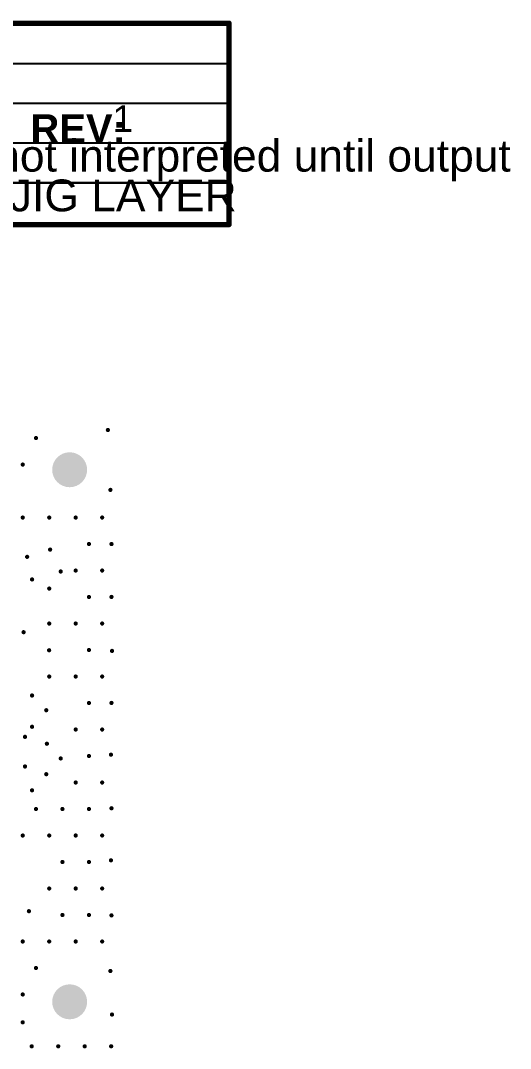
# Model space of a CAD drawing. Extents: x -14 to 97, y 1 to 98.
# Drawn here: x 50.4 to 96.6, y 0.6 to 97.6 of the extents above; entities that cross this region are included whole.
import ezdxf

# ---------------------------------------------------------------- set-up
doc = ezdxf.new("R2010")
doc.units = 0
doc.layers.get('0').update_dxf_attribs({"linetype": 'CONTINUOUS'})
for name, color, linetype in [('PAD_HOLES', 156, 'CONTINUOUS'), ('TESTPOINT-TEST_JIG_LAYER', 56, 'CONTINUOUS'), ('VIA_HOLES', 16, 'CONTINUOUS')]:
    doc.layers.add(name, color=color, linetype=linetype)
doc.styles.add('ARIAL', font='', dxfattribs={"height": 0.2})
doc.styles.add('ARIAL_BOLD', font='', dxfattribs={"height": 0.2})
doc.styles.get('ARIAL').set_extended_font_data('Arial')
doc.styles.get('ARIAL_BOLD').set_extended_font_data('Arial', bold=True)

# ---------------------------------------------------------------- blocks, each defined once
blk = doc.blocks.new('MPAD_X7_0Y7_0_D3_3_39')
at = {"layer": 'PAD_HOLES'}
h = blk.add_hatch(color=7, dxfattribs=at)
edge = h.paths.add_edge_path()
edge.add_arc((0, 0), 1.65, 0, 360)
blk = doc.blocks.new('MPAD_X7_0Y7_0_D3_3_41')
at = {"layer": 'PAD_HOLES'}
h = blk.add_hatch(color=7, dxfattribs=at)
edge = h.paths.add_edge_path()
edge.add_arc((0, 0), 1.65, 0, 360)

msp = doc.modelspace()

# ---------------------------------------------------------------- hatches: boundary and pattern name
at = {"layer": 'VIA_HOLES'}
h = msp.add_hatch(color=7, dxfattribs=at)
edge = h.paths.add_edge_path()
edge.add_arc((51.82, 58.19), 0.2, 0, 360)
h = msp.add_hatch(color=7, dxfattribs=at)
edge = h.paths.add_edge_path()
edge.add_arc((58.609, 58.95), 0.2, 0, 360)
h = msp.add_hatch(color=7, dxfattribs=at)
edge = h.paths.add_edge_path()
edge.add_arc((50.57, 55.69), 0.2, 0, 360)
h = msp.add_hatch(color=7, dxfattribs=at)
edge = h.paths.add_edge_path()
edge.add_arc((58.85, 53.3), 0.2, 0, 360)
h = msp.add_hatch(color=7, dxfattribs=at)
edge = h.paths.add_edge_path()
edge.add_arc((50.57, 50.69), 0.2, 0, 360)
h = msp.add_hatch(color=7, dxfattribs=at)
edge = h.paths.add_edge_path()
edge.add_arc((53.07, 50.69), 0.2, 0, 360)
h = msp.add_hatch(color=7, dxfattribs=at)
edge = h.paths.add_edge_path()
edge.add_arc((55.57, 50.69), 0.2, 0, 360)
h = msp.add_hatch(color=7, dxfattribs=at)
edge = h.paths.add_edge_path()
edge.add_arc((58.07, 50.69), 0.2, 0, 360)
h = msp.add_hatch(color=7, dxfattribs=at)
edge = h.paths.add_edge_path()
edge.add_arc((53.154, 47.666), 0.2, 0, 360)
h = msp.add_hatch(color=7, dxfattribs=at)
edge = h.paths.add_edge_path()
edge.add_arc((56.82, 48.19), 0.2, 0, 360)
h = msp.add_hatch(color=7, dxfattribs=at)
edge = h.paths.add_edge_path()
edge.add_arc((58.95, 48.19), 0.2, 0, 360)
h = msp.add_hatch(color=7, dxfattribs=at)
edge = h.paths.add_edge_path()
edge.add_arc((50.984, 46.982), 0.2, 0, 360)
h = msp.add_hatch(color=7, dxfattribs=at)
edge = h.paths.add_edge_path()
edge.add_arc((54.154, 45.6), 0.2, 0, 360)
h = msp.add_hatch(color=7, dxfattribs=at)
edge = h.paths.add_edge_path()
edge.add_arc((55.57, 45.69), 0.2, 0, 360)
h = msp.add_hatch(color=7, dxfattribs=at)
edge = h.paths.add_edge_path()
edge.add_arc((58.07, 45.69), 0.2, 0, 360)
h = msp.add_hatch(color=7, dxfattribs=at)
edge = h.paths.add_edge_path()
edge.add_arc((51.45, 44.85), 0.2, 0, 360)
h = msp.add_hatch(color=7, dxfattribs=at)
edge = h.paths.add_edge_path()
edge.add_arc((53.07, 43.991), 0.2, 0, 360)
h = msp.add_hatch(color=7, dxfattribs=at)
edge = h.paths.add_edge_path()
edge.add_arc((56.82, 43.19), 0.2, 0, 360)
h = msp.add_hatch(color=7, dxfattribs=at)
edge = h.paths.add_edge_path()
edge.add_arc((58.95, 43.2), 0.2, 0, 360)
h = msp.add_hatch(color=7, dxfattribs=at)
edge = h.paths.add_edge_path()
edge.add_arc((53.07, 40.69), 0.2, 0, 360)
h = msp.add_hatch(color=7, dxfattribs=at)
edge = h.paths.add_edge_path()
edge.add_arc((55.57, 40.69), 0.2, 0, 360)
h = msp.add_hatch(color=7, dxfattribs=at)
edge = h.paths.add_edge_path()
edge.add_arc((58.07, 40.69), 0.2, 0, 360)
h = msp.add_hatch(color=7, dxfattribs=at)
edge = h.paths.add_edge_path()
edge.add_arc((50.65, 39.875), 0.2, 0, 360)
h = msp.add_hatch(color=7, dxfattribs=at)
edge = h.paths.add_edge_path()
edge.add_arc((53.061, 38.167), 0.2, 0, 360)
h = msp.add_hatch(color=7, dxfattribs=at)
edge = h.paths.add_edge_path()
edge.add_arc((56.82, 38.19), 0.2, 0, 360)
h = msp.add_hatch(color=7, dxfattribs=at)
edge = h.paths.add_edge_path()
edge.add_arc((59, 38.109), 0.2, 0, 360)
h = msp.add_hatch(color=7, dxfattribs=at)
edge = h.paths.add_edge_path()
edge.add_arc((53.07, 35.69), 0.2, 0, 360)
h = msp.add_hatch(color=7, dxfattribs=at)
edge = h.paths.add_edge_path()
edge.add_arc((55.57, 35.69), 0.2, 0, 360)
h = msp.add_hatch(color=7, dxfattribs=at)
edge = h.paths.add_edge_path()
edge.add_arc((58.07, 35.69), 0.2, 0, 360)
h = msp.add_hatch(color=7, dxfattribs=at)
edge = h.paths.add_edge_path()
edge.add_arc((51.45, 33.9), 0.2, 0, 360)
h = msp.add_hatch(color=7, dxfattribs=at)
edge = h.paths.add_edge_path()
edge.add_arc((56.82, 33.19), 0.2, 0, 360)
h = msp.add_hatch(color=7, dxfattribs=at)
edge = h.paths.add_edge_path()
edge.add_arc((58.95, 33.2), 0.2, 0, 360)
h = msp.add_hatch(color=7, dxfattribs=at)
edge = h.paths.add_edge_path()
edge.add_arc((52.791, 32.512), 0.2, 0, 360)
h = msp.add_hatch(color=7, dxfattribs=at)
edge = h.paths.add_edge_path()
edge.add_arc((51.45, 30.95), 0.2, 0, 360)
h = msp.add_hatch(color=7, dxfattribs=at)
edge = h.paths.add_edge_path()
edge.add_arc((50.783, 30), 0.2, 0, 360)
h = msp.add_hatch(color=7, dxfattribs=at)
edge = h.paths.add_edge_path()
edge.add_arc((55.57, 30.69), 0.2, 0, 360)
h = msp.add_hatch(color=7, dxfattribs=at)
edge = h.paths.add_edge_path()
edge.add_arc((58.07, 30.69), 0.2, 0, 360)
h = msp.add_hatch(color=7, dxfattribs=at)
edge = h.paths.add_edge_path()
edge.add_arc((52.85, 29.35), 0.2, 0, 360)
h = msp.add_hatch(color=7, dxfattribs=at)
edge = h.paths.add_edge_path()
edge.add_arc((54.154, 27.96), 0.2, 0, 360)
h = msp.add_hatch(color=7, dxfattribs=at)
edge = h.paths.add_edge_path()
edge.add_arc((56.82, 28.19), 0.2, 0, 360)
h = msp.add_hatch(color=7, dxfattribs=at)
edge = h.paths.add_edge_path()
edge.add_arc((58.9, 28.317), 0.2, 0, 360)
h = msp.add_hatch(color=7, dxfattribs=at)
edge = h.paths.add_edge_path()
edge.add_arc((50.783, 27.202), 0.2, 0, 360)
h = msp.add_hatch(color=7, dxfattribs=at)
edge = h.paths.add_edge_path()
edge.add_arc((52.791, 26.475), 0.2, 0, 360)
h = msp.add_hatch(color=7, dxfattribs=at)
edge = h.paths.add_edge_path()
edge.add_arc((55.57, 25.69), 0.2, 0, 360)
h = msp.add_hatch(color=7, dxfattribs=at)
edge = h.paths.add_edge_path()
edge.add_arc((58.07, 25.69), 0.2, 0, 360)
h = msp.add_hatch(color=7, dxfattribs=at)
edge = h.paths.add_edge_path()
edge.add_arc((51.45, 24.95), 0.2, 0, 360)
h = msp.add_hatch(color=7, dxfattribs=at)
edge = h.paths.add_edge_path()
edge.add_arc((51.82, 23.19), 0.2, 0, 360)
h = msp.add_hatch(color=7, dxfattribs=at)
edge = h.paths.add_edge_path()
edge.add_arc((54.32, 23.19), 0.2, 0, 360)
h = msp.add_hatch(color=7, dxfattribs=at)
edge = h.paths.add_edge_path()
edge.add_arc((56.82, 23.19), 0.2, 0, 360)
h = msp.add_hatch(color=7, dxfattribs=at)
edge = h.paths.add_edge_path()
edge.add_arc((58.95, 23.259), 0.2, 0, 360)
h = msp.add_hatch(color=7, dxfattribs=at)
edge = h.paths.add_edge_path()
edge.add_arc((50.57, 20.69), 0.2, 0, 360)
h = msp.add_hatch(color=7, dxfattribs=at)
edge = h.paths.add_edge_path()
edge.add_arc((53.07, 20.69), 0.2, 0, 360)
h = msp.add_hatch(color=7, dxfattribs=at)
edge = h.paths.add_edge_path()
edge.add_arc((55.57, 20.69), 0.2, 0, 360)
h = msp.add_hatch(color=7, dxfattribs=at)
edge = h.paths.add_edge_path()
edge.add_arc((58.07, 20.69), 0.2, 0, 360)
h = msp.add_hatch(color=7, dxfattribs=at)
edge = h.paths.add_edge_path()
edge.add_arc((58.9, 18.35), 0.2, 0, 360)
h = msp.add_hatch(color=7, dxfattribs=at)
edge = h.paths.add_edge_path()
edge.add_arc((54.32, 18.19), 0.2, 0, 360)
h = msp.add_hatch(color=7, dxfattribs=at)
edge = h.paths.add_edge_path()
edge.add_arc((56.82, 18.19), 0.2, 0, 360)
h = msp.add_hatch(color=7, dxfattribs=at)
edge = h.paths.add_edge_path()
edge.add_arc((53.07, 15.69), 0.2, 0, 360)
h = msp.add_hatch(color=7, dxfattribs=at)
edge = h.paths.add_edge_path()
edge.add_arc((55.57, 15.69), 0.2, 0, 360)
h = msp.add_hatch(color=7, dxfattribs=at)
edge = h.paths.add_edge_path()
edge.add_arc((58.07, 15.69), 0.2, 0, 360)
h = msp.add_hatch(color=7, dxfattribs=at)
edge = h.paths.add_edge_path()
edge.add_arc((51.154, 13.55), 0.2, 0, 360)
h = msp.add_hatch(color=7, dxfattribs=at)
edge = h.paths.add_edge_path()
edge.add_arc((54.32, 13.19), 0.2, 0, 360)
h = msp.add_hatch(color=7, dxfattribs=at)
edge = h.paths.add_edge_path()
edge.add_arc((56.82, 13.19), 0.2, 0, 360)
h = msp.add_hatch(color=7, dxfattribs=at)
edge = h.paths.add_edge_path()
edge.add_arc((58.95, 13.15), 0.2, 0, 360)
h = msp.add_hatch(color=7, dxfattribs=at)
edge = h.paths.add_edge_path()
edge.add_arc((50.57, 10.69), 0.2, 0, 360)
h = msp.add_hatch(color=7, dxfattribs=at)
edge = h.paths.add_edge_path()
edge.add_arc((53.07, 10.69), 0.2, 0, 360)
h = msp.add_hatch(color=7, dxfattribs=at)
edge = h.paths.add_edge_path()
edge.add_arc((55.57, 10.69), 0.2, 0, 360)
h = msp.add_hatch(color=7, dxfattribs=at)
edge = h.paths.add_edge_path()
edge.add_arc((58.07, 10.69), 0.2, 0, 360)
h = msp.add_hatch(color=7, dxfattribs=at)
edge = h.paths.add_edge_path()
edge.add_arc((51.82, 8.19), 0.2, 0, 360)
h = msp.add_hatch(color=7, dxfattribs=at)
edge = h.paths.add_edge_path()
edge.add_arc((58.85, 7.904), 0.2, 0, 360)
h = msp.add_hatch(color=7, dxfattribs=at)
edge = h.paths.add_edge_path()
edge.add_arc((50.57, 5.69), 0.2, 0, 360)
h = msp.add_hatch(color=7, dxfattribs=at)
edge = h.paths.add_edge_path()
edge.add_arc((59, 3.8), 0.2, 0, 360)
h = msp.add_hatch(color=7, dxfattribs=at)
edge = h.paths.add_edge_path()
edge.add_arc((50.57, 3.061), 0.2, 0, 360)
h = msp.add_hatch(color=7, dxfattribs=at)
edge = h.paths.add_edge_path()
edge.add_arc((51.42, 0.8), 0.2, 0, 360)
h = msp.add_hatch(color=7, dxfattribs=at)
edge = h.paths.add_edge_path()
edge.add_arc((53.92, 0.8), 0.2, 0, 360)
h = msp.add_hatch(color=7, dxfattribs=at)
edge = h.paths.add_edge_path()
edge.add_arc((56.42, 0.8), 0.2, 0, 360)
h = msp.add_hatch(color=7, dxfattribs=at)
edge = h.paths.add_edge_path()
edge.add_arc((58.92, 0.8), 0.2, 0, 360)

# ---------------------------------------------------------------- linework, layer by layer
at = {"layer": 'TESTPOINT-TEST_JIG_LAYER'}
for points, const_width in [([(-13.626, 97.331), (70.05, 97.331)], 0.5), ([(70.05, 78.331), (70.05, 97.331)], 0.5), ([(-13.626, 93.521), (70.05, 93.521)], 0.2), ([(-13.376, 89.771), (70.05, 89.771)], 0.2), ([(-13.626, 86.021), (70.05, 86.021)], 0.2), ([(-13.626, 82.271), (70.05, 82.271)], 0.2), ([(-13.626, 78.331), (70.05, 78.331)], 0.5)]:
    msp.add_lwpolyline(points, dxfattribs=dict(at, const_width=const_width))
for points, const_width in [([(69.925, 97.331, 1), (70.175, 97.331, 1)], 0.25), ([(69.925, 97.331, 1), (70.175, 97.331, 1)], 0.25), ([(70, 93.521, 1), (70.1, 93.521, 1)], 0.1), ([(70, 89.771, 1), (70.1, 89.771, 1)], 0.1), ([(70, 86.021, 1), (70.1, 86.021, 1)], 0.1), ([(70, 82.271, 1), (70.1, 82.271, 1)], 0.1), ([(69.925, 78.331, 1), (70.175, 78.331, 1)], 0.25), ([(69.925, 78.331, 1), (70.175, 78.331, 1)], 0.25)]:
    msp.add_lwpolyline(points, format="xyb", close=True, dxfattribs=dict(at, const_width=const_width))

# ---------------------------------------------------------------- block references
for name, p in [('MPAD_X7_0Y7_0_D3_3_41', (55, 55.2)), ('MPAD_X7_0Y7_0_D3_3_39', (55, 5))]:
    msp.add_blockref(name, p)

# ---------------------------------------------------------------- texts
for s, height, style, p in [('1', 2.5, 'ARIAL', (59.05, 87.081)), ('REV:', 2.7, 'ARIAL_BOLD', (51.3, 86.04)), ('Plot_File_Name is not interpreted until output', 3, 'ARIAL', (12.8, 83.331))]:
    msp.add_text(s, height=height, dxfattribs=dict(at, style=style)).set_placement(p)
at = {"layer": 'TESTPOINT-TEST_JIG_LAYER', "style": 'ARIAL'}
msp.add_text('TESTPOINT/TEST JIG LAYER', height=3, rotation=360, dxfattribs=at).set_placement((12.8, 79.581))

doc.saveas('drawing.dxf')
